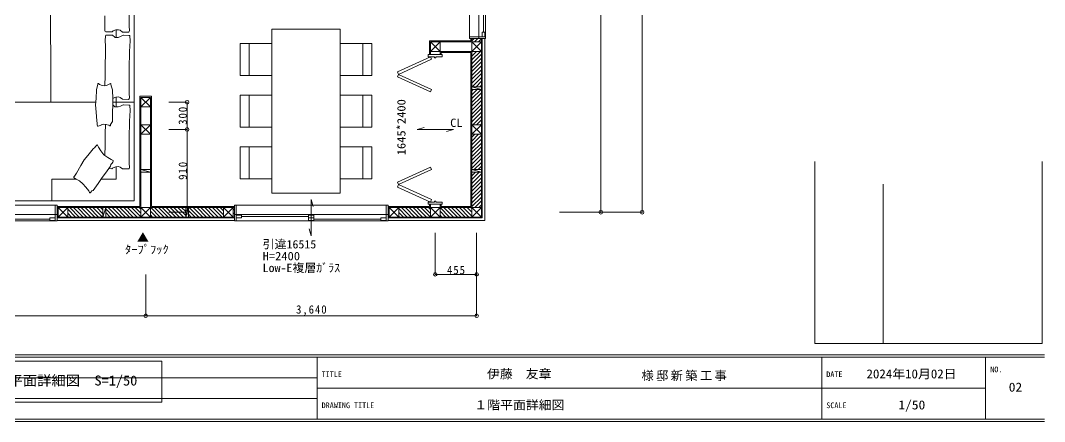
# Model space of a CAD drawing. Units: millimetres at full size, sheet at 1:50. Extents: x -9920 to 9850, y -6995 to 5878.
# Drawn here: x -1412 to 9850, y -6995 to -2587 of the extents above; entities that cross this region are included whole.
import ezdxf
from ezdxf.enums import TextEntityAlignment as Align

# ---------------------------------------------------------------- set-up
doc = ezdxf.new("R2010")
doc.units = ezdxf.units.MM
doc.header["$LTSCALE"] = 50
doc.header["$PDMODE"] = 32
doc.header["$PDSIZE"] = 40
for name, color, linetype, lineweight in [('0-2_柱', 3, 'Continuous', 20), ('0-3_仕上', 3, 'Continuous', 20), ('0-4_下地', 2, 'Continuous', 5), ('0-5_建具', 3, 'Continuous', 20), ('0-6_住設', 2, 'Continuous', 5), ('0-8_造作', 4, 'Continuous', 5), ('0-A_文字', 5, 'Continuous', 13), ('0-F_補助線', 4, 'Continuous', 5), ('3-2_柱(黄)', 7, 'Continuous', 13), ('E-D_ﾚｲﾔ 238', 7, 'Continuous', 13), ('F-D_図面枠', 7, 'Continuous', 13)]:
    doc.layers.add(name, color=color, linetype=linetype, lineweight=lineweight)
doc.layers.add('0-9_寸法', color=5, linetype='Continuous')
doc.styles.add('ＭＳ ゴシック', font='')
doc.styles.get('ＭＳ ゴシック').set_extended_font_data('MS Gothic')

msp = doc.modelspace()

# ---------------------------------------------------------------- linework, layer by layer
at = {"layer": '0-2_柱'}
for points in [[(3097.5, -2822.5), (3097.5, -2927.5), (3202.5, -2927.5), (3202.5, -2822.5)], [(3552.5, -2822.5), (3552.5, -2927.5), (3657.5, -2927.5), (3657.5, -2822.5)], [(-87.5, -3432.5), (-87.5, -3537.5), (17.5, -3537.5), (17.5, -3432.5)], [(-87.5, -3732.5), (-87.5, -3837.5), (17.5, -3837.5), (17.5, -3732.5)], [(3657.5, -3732.5), (3552.5, -3732.5), (3552.5, -3837.5), (3657.5, -3837.5)], [(-892.5, -4747.5), (-892.5, -4642.5), (-997.5, -4642.5), (-997.5, -4747.5)], [(-87.5, -4642.5), (-87.5, -4747.5), (17.5, -4747.5), (17.5, -4642.5)], [(927.5, -4747.5), (927.5, -4642.5), (822.5, -4642.5), (822.5, -4747.5)], [(2747.5, -4747.5), (2747.5, -4642.5), (2642.5, -4642.5), (2642.5, -4747.5)], [(3097.5, -4642.5), (3097.5, -4747.5), (3202.5, -4747.5), (3202.5, -4642.5)], [(3552.5, -4642.5), (3552.5, -4747.5), (3657.5, -4747.5), (3657.5, -4642.5)]]:
    msp.add_lwpolyline(points, close=True, dxfattribs=at)
at = {"layer": '0-3_仕上'}
for p, q in [((3085, -2810), (3085, -2962.5)), ((3085, -2810), (3540, -2810)), ((3540, -2785), (3540, -2810)), ((3696.5, -2785), (3696.5, -2875)), ((3696.5, -2875), (3696.5, -3785)), ((3215, -2940), (3215, -2962.5)), ((3215, -2940), (3540, -2940)), ((3540, -2940), (3540, -3785)), ((-100, -3420), (-100, -3785)), ((30, -3420), (-100, -3420)), ((30, -3420), (30, -3785)), ((-100, -3785), (-100, -4630)), ((30, -3785), (30, -4630)), ((3540, -3785), (3540, -4630)), ((3696.5, -3785), (3696.5, -4786.5)), ((3085, -4607.5), (3085, -4630)), ((3215, -4607.5), (3215, -4630)), ((-1010, -4630), (-945, -4630)), ((-100, -4630), (-945, -4630)), ((875, -4630), (30, -4630)), ((875, -4630), (940, -4630)), ((2630, -4630), (2695, -4630)), ((3085, -4630), (2695, -4630)), ((3540, -4630), (3215, -4630)), ((-1010, -4786.5), (-945, -4786.5)), ((-35, -4786.5), (-945, -4786.5)), ((875, -4786.5), (-35, -4786.5)), ((875, -4786.5), (940, -4786.5)), ((2630, -4786.5), (2695, -4786.5)), ((3150, -4786.5), (2695, -4786.5)), ((3696.5, -4786.5), (3150, -4786.5))]:
    msp.add_line(p, q, dxfattribs=at)
at = {"layer": '0-4_下地'}
for p, q in [((3552.5, -2785), (3552.5, -2822.5)), ((3657.5, -2785), (3657.5, -2822.5)), ((3666.5, -2785), (3666.5, -2875)), ((3097.5, -2927.5), (3097.5, -2962.5)), ((3202.5, -2822.5), (3552.5, -2822.5)), ((3202.5, -2927.5), (3202.5, -2962.5)), ((3202.5, -2927.5), (3552.5, -2927.5)), ((3552.5, -2927.5), (3552.5, -3315)), ((3657.5, -2927.5), (3657.5, -3315)), ((3666.5, -2875), (3666.5, -3785)), ((3552.5, -3345), (3552.5, -3732.5)), ((3657.5, -3345), (3657.5, -3732.5)), ((-87.5, -3537.5), (-87.5, -3732.5)), ((17.5, -3537.5), (17.5, -3732.5)), ((3666.5, -3785), (3666.5, -4756.5)), ((-87.5, -3837.5), (-87.5, -4225)), ((17.5, -3837.5), (17.5, -4225)), ((3552.5, -3837.5), (3552.5, -4225)), ((3657.5, -3837.5), (3657.5, -4225)), ((-87.5, -4255), (-87.5, -4642.5)), ((17.5, -4255), (17.5, -4642.5)), ((3552.5, -4255), (3552.5, -4642.5)), ((3657.5, -4255), (3657.5, -4642.5)), ((3097.5, -4607.5), (3097.5, -4642.5)), ((3202.5, -4583.4), (3202.5, -4583.5)), ((3202.5, -4607.5), (3202.5, -4642.5)), ((-1010, -4642.5), (-997.5, -4642.5)), ((-892.5, -4642.5), (-505, -4642.5)), ((-475, -4642.5), (-87.5, -4642.5)), ((17.5, -4642.5), (405, -4642.5)), ((435, -4642.5), (822.5, -4642.5)), ((927.5, -4642.5), (940, -4642.5)), ((2630, -4642.5), (2642.5, -4642.5)), ((3097.5, -4642.5), (2747.5, -4642.5)), ((3552.5, -4642.5), (3202.5, -4642.5)), ((-1010, -4747.5), (-997.5, -4747.5)), ((-1010, -4756.5), (-945, -4756.5)), ((-35, -4756.5), (-945, -4756.5)), ((-892.5, -4747.5), (-505, -4747.5)), ((-475, -4747.5), (-87.5, -4747.5)), ((875, -4756.5), (-35, -4756.5)), ((17.5, -4747.5), (405, -4747.5)), ((435, -4747.5), (822.5, -4747.5)), ((875, -4756.5), (940, -4756.5)), ((927.5, -4747.5), (940, -4747.5)), ((2630, -4747.5), (2642.5, -4747.5)), ((2630, -4756.5), (2695, -4756.5)), ((3150, -4756.5), (2695, -4756.5)), ((3097.5, -4747.5), (2747.5, -4747.5)), ((3666.5, -4756.5), (3150, -4756.5)), ((3552.5, -4747.5), (3202.5, -4747.5))]:
    msp.add_line(p, q, dxfattribs=at)
at = {"layer": '0-4_下地', "color": 3, "lineweight": 20}
for points in [[(3657.5, -3315), (3552.5, -3315), (3552.5, -3345), (3657.5, -3345)], [(17.5, -4225), (-87.5, -4225), (-87.5, -4255), (17.5, -4255)], [(3657.5, -4225), (3552.5, -4225), (3552.5, -4255), (3657.5, -4255)], [(-475, -4747.5), (-475, -4642.5), (-505, -4642.5), (-505, -4747.5)], [(435, -4747.5), (435, -4642.5), (405, -4642.5), (405, -4747.5)]]:
    msp.add_lwpolyline(points, close=True, dxfattribs=at)
at = {"layer": '0-5_建具', "color": 2, "lineweight": 5}
for p, q in [((3528, -1145), (3528, -2785)), ((3630.5, -1165), (3630.5, -2765)), ((3700.5, -1165), (3700.5, -2765)), ((3696.5, -2785), (3687.5, -2785)), ((-1010, -4618), (-2700, -4618)), ((-1030, -4720.5), (-2680, -4720.5)), ((2630, -4618), (940, -4618)), ((2610, -4720.5), (960, -4720.5)), ((-1030, -4790.5), (-2680, -4790.5)), ((-1010, -4786.5), (-1010, -4777.5)), ((940, -4786.5), (940, -4777.5)), ((2610, -4790.5), (960, -4790.5)), ((2630, -4786.5), (2630, -4777.5))]:
    msp.add_line(p, q, dxfattribs=at)
at = {"layer": '0-5_建具'}
for p, q in [((3680.5, -1215), (3680.5, -2715)), ((3528, -2765), (3700.5, -2765)), ((3528, -2765), (3528, -2785)), ((3528, -2785), (3700.5, -2785)), ((3630.5, -2765), (3540, -2765)), ((3630.5, -2765), (3630.5, -2785)), ((3630.5, -2785), (3630.5, -2765)), ((3696.5, -2785), (3630.5, -2785)), ((3695.5, -2715), (3695.5, -2765)), ((3700.5, -2765), (3700.5, -2785)), ((3073, -2986.5), (3142.5, -2986.5)), ((3142.5, -2986.5), (3142.5, -2996.5)), ((3157.5, -2986.5), (3227, -2986.5)), ((3227, -2986.5), (3227, -2962.5)), ((3073, -4607.5), (3073, -4583.5)), ((3073, -4583.5), (3142.5, -4583.5)), ((3227, -4607.5), (3073, -4607.5)), ((3157.5, -4573.5), (3157.5, -4583.5)), ((3157.5, -4583.5), (3227, -4583.5)), ((3227, -4583.5), (3227, -4607.5)), ((-1030, -4618), (-1030, -4790.5)), ((-1030, -4720.5), (-1030, -4630)), ((-1030, -4720.5), (-1010, -4720.5)), ((960, -4618), (940, -4618)), ((940, -4618), (940, -4790.5)), ((940, -4720.5), (960, -4720.5)), ((940, -4786.5), (940, -4720.5)), ((940, -4720.5), (960, -4720.5)), ((960, -4790.5), (960, -4618)), ((960, -4720.5), (960, -4630)), ((1020, -4725.5), (960, -4725.5)), ((1020, -4755.5), (1020, -4725.5)), ((1755, -4725.5), (1755, -4785.5)), ((1815, -4725.5), (1755, -4725.5)), ((1815, -4785.5), (1815, -4725.5)), ((2610, -4618), (2610, -4790.5)), ((2610, -4720.5), (2610, -4630)), ((2610, -4720.5), (2630, -4720.5)), ((-1090, -4770.5), (-1825, -4770.5)), ((-1030, -4755.5), (-1090, -4755.5)), ((-1030, -4790.5), (-1010, -4790.5)), ((960, -4790.5), (940, -4790.5)), ((960, -4755.5), (1020, -4755.5)), ((1755, -4740.5), (1020, -4740.5)), ((1815, -4755.5), (1755, -4755.5)), ((1755, -4785.5), (1815, -4785.5)), ((2550, -4770.5), (1815, -4770.5)), ((2610, -4755.5), (2550, -4755.5)), ((2610, -4790.5), (2630, -4790.5))]:
    msp.add_line(p, q, dxfattribs=at)
at = {"layer": '0-5_建具', "color": 5, "lineweight": 13}
for p, q in [((2950, -3785), (3027.27, -3764.29)), ((2950, -3785), (3350, -3785)), ((3350, -3785), (3272.73, -3805.71)), ((1785, -4955.5), (1785, -4555.5)), ((1785, -4555.5), (1805.71, -4632.77)), ((1785, -4955.5), (1764.29, -4878.23))]:
    msp.add_line(p, q, dxfattribs=at)
at = {"layer": '0-5_建具'}
for points in [[(3665.5, -2765), (3665.5, -2715), (3695.5, -2715)], [(3227, -2962.5), (3073, -2962.5), (3073, -2986.5)], [(3142.5, -2996.5), (3157.5, -2996.5), (3157.5, -2986.5)], [(3142.5, -4583.5), (3142.5, -4573.5), (3157.5, -4573.5)], [(-1010, -4790.5), (-1010, -4618), (-1030, -4618)], [(-1010, -4786.5), (-1010, -4720.5), (-1030, -4720.5)], [(2630, -4790.5), (2630, -4618), (2610, -4618)], [(2630, -4786.5), (2630, -4720.5), (2610, -4720.5)], [(-1090, -4755.5), (-1090, -4785.5), (-1030, -4785.5)], [(2550, -4755.5), (2550, -4785.5), (2610, -4785.5)]]:
    msp.add_lwpolyline(points, dxfattribs=at)
for points in [[(3097.5, -2986.5), (3109.92, -3013.81), (2746.49, -3179.1), (3109.92, -3344.39), (3097.5, -3371.7), (2734.07, -3206.41), (2746.49, -3179.1), (2734.07, -3151.79)], [(3097.5, -4198.3), (3109.92, -4225.61), (2746.49, -4390.9), (3109.92, -4556.19), (3097.5, -4583.5), (2734.07, -4418.21), (2746.49, -4390.9), (2734.07, -4363.59)]]:
    msp.add_lwpolyline(points, close=True, dxfattribs=at)
at = {"layer": '0-6_住設'}
for p, q in [((-160.02, -1718.29), (-160.02, -4568.29)), ((-360.02, -2690.76), (-360.02, -2772.31)), ((1003.47, -3192.19), (1003.47, -2840.02)), ((1003.47, -2840.02), (1353.47, -2840.02)), ((1103.47, -2840.02), (1103.47, -3192.19)), ((2103.47, -2840.02), (2453.47, -2840.02)), ((2353.47, -2840.02), (2353.47, -3192.19)), ((2453.47, -2840.02), (2453.47, -3192.19)), ((1353.47, -3192.19), (1003.47, -3192.19)), ((2453.47, -3192.19), (2103.47, -3192.19)), ((-582.83, -3484.54), (-1759.89, -3484.98)), ((-397.65, -3484.79), (-160.02, -3484.83)), ((-360.02, -3429.11), (-360.02, -3537.57)), ((1003.47, -3759.58), (1003.47, -3407.41)), ((1003.47, -3407.41), (1353.47, -3407.41)), ((1103.47, -3759.58), (1103.47, -3407.41)), ((2103.47, -3407.41), (2453.47, -3407.41)), ((2353.47, -3759.58), (2353.47, -3407.41)), ((2453.47, -3407.41), (2453.47, -3759.58)), ((1353.47, -3759.58), (1003.47, -3759.58)), ((2453.47, -3759.58), (2103.47, -3759.58)), ((1003.47, -3974.8), (1353.47, -3974.8)), ((1003.47, -4326.97), (1003.47, -3974.8)), ((1103.47, -4326.97), (1103.47, -3974.8)), ((2103.47, -3974.8), (2453.47, -3974.8)), ((2353.47, -3974.8), (2353.47, -4326.97)), ((2453.47, -3974.8), (2453.47, -4326.97)), ((-360.02, -4194.37), (-360.02, -4332.78)), ((-1067.52, -4332.06), (-1068.13, -4568.29)), ((-795.94, -4332.34), (-1067.52, -4332.06)), ((-360.02, -4332.78), (-526.64, -4332.61)), ((1353.47, -4326.97), (1003.47, -4326.97)), ((2453.47, -4326.97), (2103.47, -4326.97)), ((-1759.85, -4568.29), (-160.02, -4568.29))]:
    msp.add_line(p, q, dxfattribs=at)
for points in [[(-160.02, -1718.29), (-1079.27, -1718.29), (-1080.02, -2215.98), (-1079.74, -3484.72)], [(-408.49, -2713.52), (-405.12, -2710.41), (-399.96, -2707.52), (-392.85, -2702.11), (-364.42, -2690.97), (-334.29, -2689.55), (-317.02, -2694.28), (-290.77, -2714.12), (-285.91, -2714.58), (-228.34, -2715.63), (-224.83, -2714.55), (-223.52, -2714.91), (-220.14, -2714.22), (-217.05, -2709.28), (-214.32, -2698.17), (-215.21, -2650.47), (-216.17, -2601.44), (-218.04, -2550.74), (-217.01, -2496.41), (-217.79, -2438.56), (-216.37, -2378.71)], [(-483.17, -2537.01), (-484.82, -2589.71), (-485.68, -2638.07), (-485.97, -2688.75), (-483.58, -2702), (-482.16, -2707.3), (-479.47, -2708.79), (-474.43, -2710.3), (-408.49, -2713.52)], [(-474.69, -2750.02), (-476.48, -2755.22), (-479.86, -2811.82), (-478.37, -2866.94), (-477.01, -2922.81), (-476.47, -2982.05), (-478.86, -3044.72), (-480.76, -3105.25), (-481.73, -3164.42), (-481.68, -3221.65), (-483.17, -3275.36), (-484.1, -3305.16)], [(-397.98, -3444.36), (-392.85, -3440.45), (-364.42, -3429.32), (-334.29, -3427.9), (-317.02, -3432.63), (-290.77, -3452.46), (-285.91, -3452.93), (-228.34, -3453.97), (-224.83, -3452.9), (-223.52, -3453.25), (-220.14, -3452.56), (-217.05, -3447.62), (-214.32, -3436.52), (-215.21, -3388.81), (-216.17, -3339.79), (-218.04, -3289.09), (-217.01, -3234.76), (-217.79, -3176.91), (-216.37, -3117.06), (-214.95, -3055.15), (-213.58, -2991.79), (-212.75, -2928.67), (-210.45, -2868.01), (-206.97, -2810.37), (-208.2, -2756.86), (-210.05, -2752.85), (-211.81, -2751.63), (-219.98, -2750.9), (-278.06, -2749.5), (-282.9, -2749.81), (-313.63, -2764.48), (-338.78, -2772.49), (-370.29, -2772.23), (-374.8, -2771.52), (-398.46, -2748.69), (-402.76, -2747.36), (-407.33, -2748.05), (-466.78, -2747.83), (-472.07, -2748.36), (-474.69, -2750.02)], [(-397.48, -3515.17), (-397.84, -3449.82), (-400.32, -3350.67), (-414.69, -3304.06), (-417.33, -3285.56), (-418.61, -3281.22), (-420.14, -3279.5), (-423.41, -3279.22), (-428.81, -3283.01), (-436.76, -3287.68), (-466.85, -3299.88), (-490.25, -3307.05), (-514.95, -3300.6), (-542.63, -3289.73), (-555.18, -3280.62), (-558.5, -3280.47), (-560.26, -3281.74), (-562.13, -3285.37), (-565.85, -3301.89), (-576.52, -3348.15), (-579.79, -3446.07), (-585.25, -3515.17), (-581.05, -3593.04), (-573.2, -3691.52), (-567.11, -3716), (-566.8, -3732.91), (-565.02, -3743.52), (-563.86, -3747), (-563.03, -3748.67), (-561.36, -3750.28), (-558.02, -3750.29), (-546.42, -3745.58), (-517.89, -3732.3), (-515.92, -3731.46), (-493.55, -3726.79), (-469.57, -3730.39), (-442.35, -3736.9), (-439.45, -3737.88), (-429.01, -3745.77), (-425.73, -3745.95)], [(-441.08, -4215.54), (-408.49, -4217.13), (-405.12, -4214.01), (-399.96, -4211.12), (-392.85, -4205.71), (-364.42, -4194.58), (-334.29, -4193.16), (-317.02, -4197.89), (-290.77, -4217.72), (-285.91, -4218.19), (-228.34, -4219.23), (-224.83, -4218.15), (-223.52, -4218.51), (-220.14, -4217.82), (-217.05, -4212.88), (-214.32, -4201.78), (-215.21, -4154.07), (-216.17, -4105.05), (-218.04, -4054.35), (-217.01, -4000.02), (-217.79, -3942.17), (-216.37, -3882.32), (-214.95, -3820.41), (-213.58, -3757.05), (-212.75, -3693.93), (-210.45, -3633.27), (-206.97, -3575.63), (-208.2, -3522.12), (-210.05, -3518.11), (-211.81, -3516.89), (-219.98, -3516.16), (-278.06, -3514.76), (-282.9, -3515.07), (-313.63, -3529.74), (-338.78, -3537.75), (-370.29, -3537.49), (-374.8, -3536.78), (-397.48, -3514.89)], [(-425.73, -3745.95), (-424.1, -3744.67), (-422.53, -3741.01), (-420.82, -3731.17), (-401.47, -3696.32), (-401.4, -3597.46), (-397.48, -3515.17)], [(-476.63, -3729.33), (-476.47, -3747.31), (-478.86, -3809.97), (-480.76, -3870.51), (-481.73, -3929.68), (-481.68, -3986.91), (-483.17, -4040.62), (-484.07, -4069.48)], [(-513.55, -4314.68), (-475.93, -4266.54), (-423.13, -4189.28), (-417.22, -4170.48), (-403.82, -4153.85), (-397.78, -4143.24), (-392.4, -4135.52), (-391.14, -4130.75), (-391.6, -4127.53), (-393.61, -4125.18), (-415.14, -4114.95), (-451.61, -4092.49), (-494.15, -4062.33), (-527.5, -4019.9), (-555.5, -3978.64), (-564.19, -3958.45), (-566.32, -3956.14), (-568.8, -3955.15), (-572.49, -3956.86), (-586.34, -3971.39), (-594.84, -3983.34), (-614.13, -3997.25), (-669.42, -4070.44), (-712.09, -4118.48), (-749.95, -4182.71), (-797.15, -4264.63), (-819.1, -4296.96), (-823.87, -4306.1), (-824.81, -4311.08), (-823.93, -4314.87), (-821.69, -4317.1), (-805.61, -4326.84), (-762.92, -4351.12), (-725.88, -4380.89), (-694.13, -4417.89), (-661.65, -4458.49), (-651.88, -4479), (-649.82, -4481.27), (-647.74, -4481.79), (-644.36, -4479.75)], [(-644.36, -4479.75), (-643.05, -4477.97), (-637.75, -4472.89), (-628.54, -4460.8), (-611.14, -4454.7), (-559.1, -4377.08), (-513.55, -4314.68)]]:
    msp.add_lwpolyline(points, dxfattribs=at)
msp.add_lwpolyline([(2103.47, -2683.5), (2103.47, -4483.5), (1353.47, -4483.5), (1353.47, -2683.5)], close=True, dxfattribs=at)
at = {"layer": '0-8_造作'}
for p, q in [((3552.5, -2785), (3552.5, -2822.5)), ((3576.39, -2785), (3552.5, -2808.89)), ((3618.82, -2785), (3581.32, -2822.5)), ((3657.5, -2788.74), (3623.74, -2822.5)), ((3552.5, -2927.5), (3552.5, -3315)), ((3646.02, -2927.5), (3552.5, -3021.02)), ((3603.6, -2927.5), (3552.5, -2978.6)), ((3561.17, -2927.5), (3552.5, -2936.17)), ((3657.5, -2958.45), (3552.5, -3063.45)), ((3657.5, -3000.88), (3552.5, -3105.88)), ((3657.5, -3043.3), (3552.5, -3148.3)), ((3657.5, -3085.73), (3552.5, -3190.73)), ((3657.5, -3128.16), (3552.5, -3233.16)), ((3657.5, -3170.58), (3552.5, -3275.58)), ((3657.5, -3213.01), (3555.51, -3315)), ((3657.5, -3255.44), (3597.94, -3315)), ((3552.5, -3345), (3552.5, -3732.5)), ((3652.79, -3345), (3552.5, -3445.29)), ((3610.36, -3345), (3552.5, -3402.86)), ((3567.94, -3345), (3552.5, -3360.44)), ((3657.5, -3297.86), (3640.36, -3315)), ((3657.5, -3382.71), (3552.5, -3487.71)), ((3657.5, -3425.14), (3552.5, -3530.14)), ((3657.5, -3467.57), (3552.5, -3572.57)), ((3657.5, -3509.99), (3552.5, -3614.99)), ((3657.5, -3552.42), (3552.5, -3657.42)), ((3657.5, -3594.85), (3552.5, -3699.85)), ((3657.5, -3637.27), (3562.27, -3732.5)), ((3657.5, -3679.7), (3604.7, -3732.5)), ((3657.5, -3722.13), (3647.13, -3732.5)), ((3552.5, -3837.5), (3552.5, -4225)), ((3626.98, -3837.5), (3552.5, -3911.98)), ((3584.55, -3837.5), (3552.5, -3869.55)), ((3657.5, -3849.4), (3552.5, -3954.4)), ((3657.5, -3891.83), (3552.5, -3996.83)), ((3657.5, -3934.26), (3552.5, -4039.26)), ((3657.5, -3976.68), (3552.5, -4081.68)), ((3657.5, -4019.11), (3552.5, -4124.11)), ((3657.5, -4061.54), (3552.5, -4166.54)), ((3657.5, -4103.96), (3552.5, -4208.96)), ((3657.5, -4146.39), (3578.89, -4225)), ((3552.5, -4255), (3552.5, -4642.5)), ((3633.74, -4255), (3552.5, -4336.24)), ((3591.32, -4255), (3552.5, -4293.82)), ((3657.5, -4273.67), (3552.5, -4378.67)), ((3657.5, -4188.82), (3621.32, -4225)), ((3657.5, -4316.1), (3552.5, -4421.1)), ((3657.5, -4358.52), (3552.5, -4463.52)), ((3657.5, -4400.95), (3552.5, -4505.95)), ((3657.5, -4443.37), (3552.5, -4548.37)), ((3657.5, -4485.8), (3552.5, -4590.8)), ((3657.5, -4528.23), (3552.5, -4633.23)), ((3657.5, -4570.65), (3585.65, -4642.5)), ((3657.5, -4613.08), (3628.08, -4642.5)), ((-1010, -4642.5), (-997.5, -4642.5)), ((-997.5, -4684.93), (-1010, -4672.43)), ((-997.5, -4727.35), (-1010, -4714.85)), ((-892.5, -4642.5), (-505, -4642.5)), ((-807.65, -4747.5), (-892.5, -4662.65)), ((-850.07, -4747.5), (-892.5, -4705.07)), ((-765.22, -4747.5), (-870.22, -4642.5)), ((-722.79, -4747.5), (-827.79, -4642.5)), ((-680.37, -4747.5), (-785.37, -4642.5)), ((-637.94, -4747.5), (-742.94, -4642.5)), ((-595.52, -4747.5), (-700.52, -4642.5)), ((-553.09, -4747.5), (-658.09, -4642.5)), ((-510.66, -4747.5), (-615.66, -4642.5)), ((-573.24, -4642.5), (-505, -4710.74)), ((-530.81, -4642.5), (-505, -4668.31)), ((-475, -4642.5), (-87.5, -4642.5)), ((-383.38, -4747.5), (-475, -4655.88)), ((-475, -4698.31), (-425.81, -4747.5)), ((-340.96, -4747.5), (-445.96, -4642.5)), ((-298.53, -4747.5), (-403.53, -4642.5)), ((-256.1, -4747.5), (-361.1, -4642.5)), ((-213.68, -4747.5), (-318.68, -4642.5)), ((-171.25, -4747.5), (-276.25, -4642.5)), ((-128.82, -4747.5), (-233.82, -4642.5)), ((-87.5, -4746.4), (-191.4, -4642.5)), ((-87.5, -4703.97), (-148.97, -4642.5)), ((-87.5, -4661.55), (-106.55, -4642.5)), ((17.5, -4642.5), (405, -4642.5)), ((83.31, -4747.5), (17.5, -4681.69)), ((40.88, -4747.5), (17.5, -4724.12)), ((125.73, -4747.5), (20.73, -4642.5)), ((168.16, -4747.5), (63.16, -4642.5)), ((210.59, -4747.5), (105.59, -4642.5)), ((253.01, -4747.5), (148.01, -4642.5)), ((295.44, -4747.5), (190.44, -4642.5)), ((337.87, -4747.5), (232.87, -4642.5)), ((380.29, -4747.5), (275.29, -4642.5)), ((405, -4729.78), (317.72, -4642.5)), ((360.14, -4642.5), (405, -4687.36)), ((402.57, -4642.5), (405, -4644.93)), ((435, -4642.5), (822.5, -4642.5)), ((435, -4674.93), (507.57, -4747.5)), ((435, -4717.36), (465.14, -4747.5)), ((550, -4747.5), (445, -4642.5)), ((592.42, -4747.5), (487.42, -4642.5)), ((634.85, -4747.5), (529.85, -4642.5)), ((677.28, -4747.5), (572.28, -4642.5)), ((719.7, -4747.5), (614.7, -4642.5)), ((762.13, -4747.5), (657.13, -4642.5)), ((804.56, -4747.5), (699.56, -4642.5)), ((822.5, -4723.02), (741.98, -4642.5)), ((822.5, -4680.59), (784.41, -4642.5)), ((927.5, -4642.5), (940, -4642.5)), ((940, -4670.81), (927.5, -4658.31)), ((940, -4713.24), (927.5, -4700.74)), ((2630, -4642.5), (2642.5, -4642.5)), ((2642.5, -4676.26), (2630, -4663.76)), ((2642.5, -4718.68), (2630, -4706.18)), ((3097.5, -4642.5), (2747.5, -4642.5)), ((2841.02, -4747.5), (2747.5, -4653.98)), ((2798.6, -4747.5), (2747.5, -4696.4)), ((2883.45, -4747.5), (2778.45, -4642.5)), ((2925.88, -4747.5), (2820.88, -4642.5)), ((2968.3, -4747.5), (2863.3, -4642.5)), ((3010.73, -4747.5), (2905.73, -4642.5)), ((3053.16, -4747.5), (2948.16, -4642.5)), ((3095.58, -4747.5), (2990.58, -4642.5)), ((3097.5, -4706.99), (3033.01, -4642.5)), ((3097.5, -4664.57), (3075.43, -4642.5)), ((3552.5, -4642.5), (3202.5, -4642.5)), ((3265.29, -4747.5), (3202.5, -4684.71)), ((3222.86, -4747.5), (3202.5, -4727.14)), ((3307.71, -4747.5), (3202.71, -4642.5)), ((3350.14, -4747.5), (3245.14, -4642.5)), ((3392.57, -4747.5), (3287.57, -4642.5)), ((3434.99, -4747.5), (3329.99, -4642.5)), ((3477.42, -4747.5), (3372.42, -4642.5)), ((3519.85, -4747.5), (3414.85, -4642.5)), ((3552.5, -4737.73), (3457.27, -4642.5)), ((3552.5, -4695.3), (3499.7, -4642.5)), ((3552.5, -4652.88), (3542.12, -4642.5)), ((-475, -4740.74), (-468.24, -4747.5)), ((931.84, -4747.5), (927.5, -4743.16)), ((2756.17, -4747.5), (2747.5, -4738.83))]:
    msp.add_line(p, q, dxfattribs=at)
at = {"layer": '0-A_文字'}
for p, q in [((5425, 3495), (5425, -4695)), ((4970, 765), (4970, -4695)), ((220, -3485), (420, -3485)), ((420, -3485), (420, -3785)), ((220, -3785), (420, -3785)), ((220, -3785), (420, -3785)), ((420, -3785), (420, -4695)), ((220, -4695), (420, -4695)), ((4515, -4695), (4970, -4695)), ((4970, -4695), (5425, -4695)), ((3150, -4922.5), (3150, -5377.5)), ((3605, -4922.5), (3605, -5377.5)), ((-35, -5377.5), (-35, -5832.5)), ((-35, -5377.5), (-35, -5832.5)), ((3605, -5377.5), (3150, -5377.5)), ((3605, -5377.5), (3605, -5832.5)), ((-3675, -5832.5), (-35, -5832.5)), ((-35, -5832.5), (3605, -5832.5))]:
    msp.add_line(p, q, dxfattribs=at)
for p in [(420, -3485), (420, -3785), (420, -4695), (4970, -4695), (5425, -4695), (3150, -5377.5), (3605, -5377.5), (-35, -5832.5), (3605, -5832.5)]:
    msp.add_point(p, dxfattribs=at)
at = {"layer": '0-F_補助線'}
for p, q in [((3097.5, -2822.5), (3202.5, -2927.5)), ((3202.5, -2822.5), (3097.5, -2927.5)), ((3552.5, -2822.5), (3657.5, -2927.5)), ((3657.5, -2822.5), (3552.5, -2927.5)), ((3552.5, -3315), (3657.5, -3345)), ((-87.5, -3432.5), (17.5, -3537.5)), ((17.5, -3432.5), (-87.5, -3537.5)), ((-87.5, -3732.5), (17.5, -3837.5)), ((17.5, -3732.5), (-87.5, -3837.5)), ((3657.5, -3732.5), (3552.5, -3837.5)), ((3657.5, -3837.5), (3552.5, -3732.5)), ((-87.5, -4225), (17.5, -4255)), ((3552.5, -4225), (3657.5, -4255)), ((-892.5, -4747.5), (-997.5, -4642.5)), ((-997.5, -4747.5), (-892.5, -4642.5)), ((-475, -4642.5), (-505, -4747.5)), ((-87.5, -4642.5), (17.5, -4747.5)), ((17.5, -4642.5), (-87.5, -4747.5)), ((435, -4642.5), (405, -4747.5)), ((927.5, -4747.5), (822.5, -4642.5)), ((822.5, -4747.5), (927.5, -4642.5)), ((2747.5, -4747.5), (2642.5, -4642.5)), ((2642.5, -4747.5), (2747.5, -4642.5)), ((3097.5, -4642.5), (3202.5, -4747.5)), ((3202.5, -4642.5), (3097.5, -4747.5)), ((3552.5, -4642.5), (3657.5, -4747.5)), ((3657.5, -4642.5), (3552.5, -4747.5))]:
    msp.add_line(p, q, dxfattribs=at)
at = {"layer": '3-2_柱(黄)'}
for p, q in [((7325, -4137.15), (7325, -6137.15)), ((9825, -4137.15), (9825, -6137.15)), ((8075, -4387.15), (8075, -6137.15)), ((7325, -6137.15), (9825, -6137.15))]:
    msp.add_line(p, q, dxfattribs=at)
at = {"layer": 'E-D_ﾚｲﾔ 238'}
msp.add_lwpolyline([(-2158.75, -6332.5), (143.75, -6332.5), (143.75, -6782.5), (-2158.75, -6782.5)], close=True, dxfattribs=at)
at = {"layer": 'F-D_図面枠'}
for p, q in [((-9920, -6262.5), (9850, -6262.5)), ((-9920, -6287.5), (9850, -6287.5)), ((1850, -6970), (1850, -6287.5)), ((7400, -6970), (7400, -6287.5)), ((9200, -6970), (9200, -6287.5)), ((-5570, -6515), (1850, -6515)), ((1850, -6628.75), (9200, -6628.75)), ((-5570, -6742.5), (1850, -6742.5)), ((-9920, -6970), (9850, -6970)), ((-9920, -6995), (9850, -6995))]:
    msp.add_line(p, q, dxfattribs=at)

# ---------------------------------------------------------------- texts
at = {"layer": '0-9_寸法', "style": 'ＭＳ ゴシック', "width": 1.1}
msp.add_text('1645*2400', height=91.64, rotation=90, dxfattribs=at).set_placement((2850, -4068.75), align=Align.BOTTOM_LEFT)
at = {"layer": '0-9_寸法', "style": 'ＭＳ ゴシック'}
for s, width, p in [('CL', 1.1, (3313.75, -3785)), ('\u3000▲', 1.05, (-262.5, -5047.5)), ('ﾀｰﾌﾟﾌｯｸ', 1.1, (-262.5, -5177.5)), ('引違16515', 1.05, (1251.25, -5120)), ('H=2400', 1.1, (1251.25, -5250)), ('Low-E複層ｶﾞﾗｽ', 1.05, (1251.25, -5380))]:
    msp.add_text(s, height=91.64, dxfattribs=dict(at, width=width)).set_placement(p, align=Align.BOTTOM_LEFT)
at = {"layer": '0-9_寸法', "char_height": 91.64, "attachment_point": 7, "rotation": 90, "style": 'ＭＳ ゴシック'}
for s, insert in [('\\T1.17;\\W0.95;300', (420, -3733.75)), ('\\T1.17;\\W0.95;910', (420, -4338.75))]:
    msp.add_mtext(s, dxfattribs=dict(at, insert=insert))
at = {"layer": '0-9_寸法', "char_height": 91.64, "attachment_point": 7, "style": 'ＭＳ ゴシック'}
for s, insert in [('\\T1.17;\\W0.95;455', (3278.75, -5377.5)), ('\\T1.17;\\W0.95;3,640', (1618.75, -5832.5))]:
    msp.add_mtext(s, dxfattribs=dict(at, insert=insert))
at = {"layer": 'E-D_ﾚｲﾔ 238', "style": 'ＭＳ ゴシック', "width": 1.05}
msp.add_text('１階平面詳細図\u3000S=1/50', height=110, dxfattribs=at).set_placement((-1858.75, -6632.5), align=Align.BOTTOM_LEFT)
at = {"layer": 'F-D_図面枠', "style": 'ＭＳ ゴシック'}
for s, width, p in [('伊藤\u3000友章', 1.05, (3719.02, -6550.62)), ('2024年10月02日', 1.05, (7892.39, -6550.62)), ('02', 1.1, (9456.23, -6696.24)), ('１階平面詳細図', 1.05, (3579.01, -6891.88)), ('1/50', 1.1, (8242.41, -6891.87))]:
    msp.add_text(s, height=98.97, dxfattribs=dict(at, width=width)).set_placement(p, align=Align.BOTTOM_LEFT)
for s, p in [('NO.', (9253.65, -6472.05)), ('TITLE', (1900, -6525.62)), ('DATE', (7450, -6525.62)), ('DRAWING TITLE', (1900, -6866.87)), ('SCALE', (7450, -6866.87))]:
    msp.add_text(s, height=62.32, dxfattribs=at).set_placement(p, align=Align.BOTTOM_LEFT)
at = {"layer": 'F-D_図面枠', "insert": (5417.77, -6550.62), "char_height": 98.97, "attachment_point": 7, "style": 'ＭＳ ゴシック'}
msp.add_mtext('\\T1.19;様邸新築工事', dxfattribs=at)

doc.saveas('drawing.dxf')
